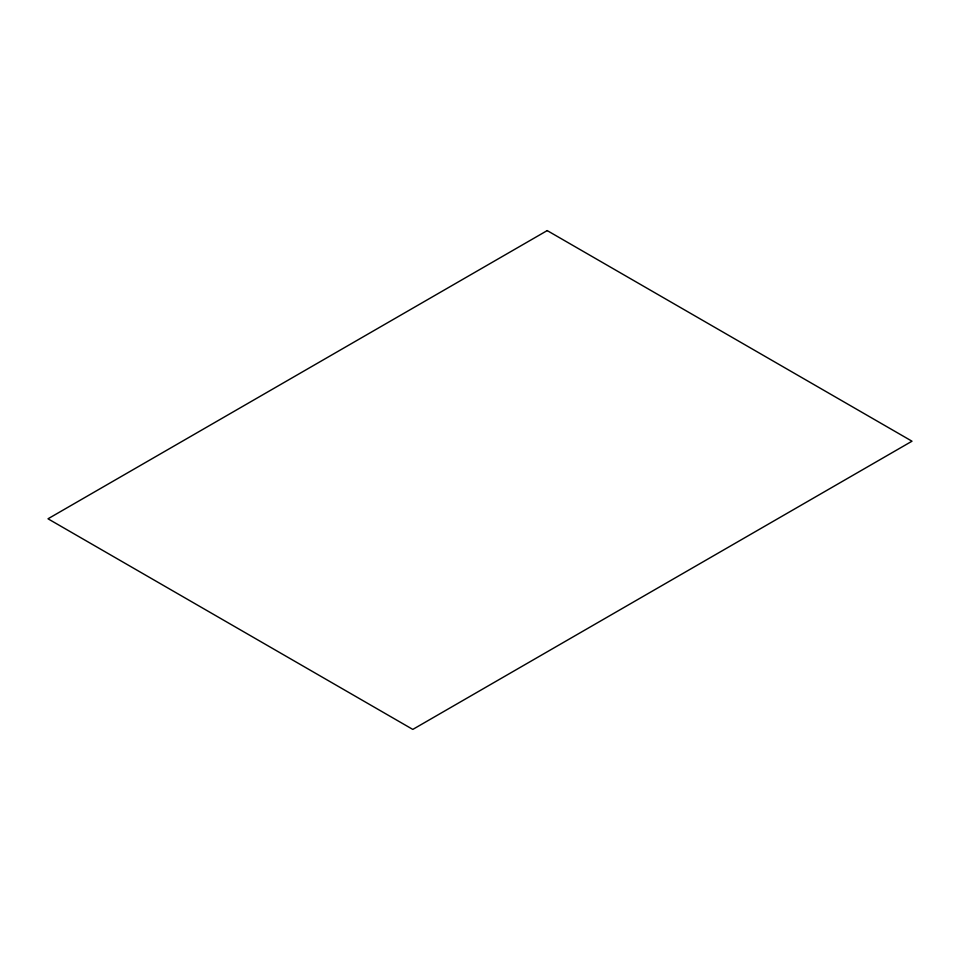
<?xml version="1.0" encoding="UTF-8"?>
<svg xmlns="http://www.w3.org/2000/svg" width="960" height="960" viewBox="0 0 960 960"><rect width="100%" height="100%" fill="white"/><g stroke="black" fill="none" stroke-linecap="round" stroke-linejoin="round"><path stroke-width="1.44" d="M547.2 230.592L48 518.796L412.8 729.408L912 441.204L547.2 230.592"/></g></svg>
